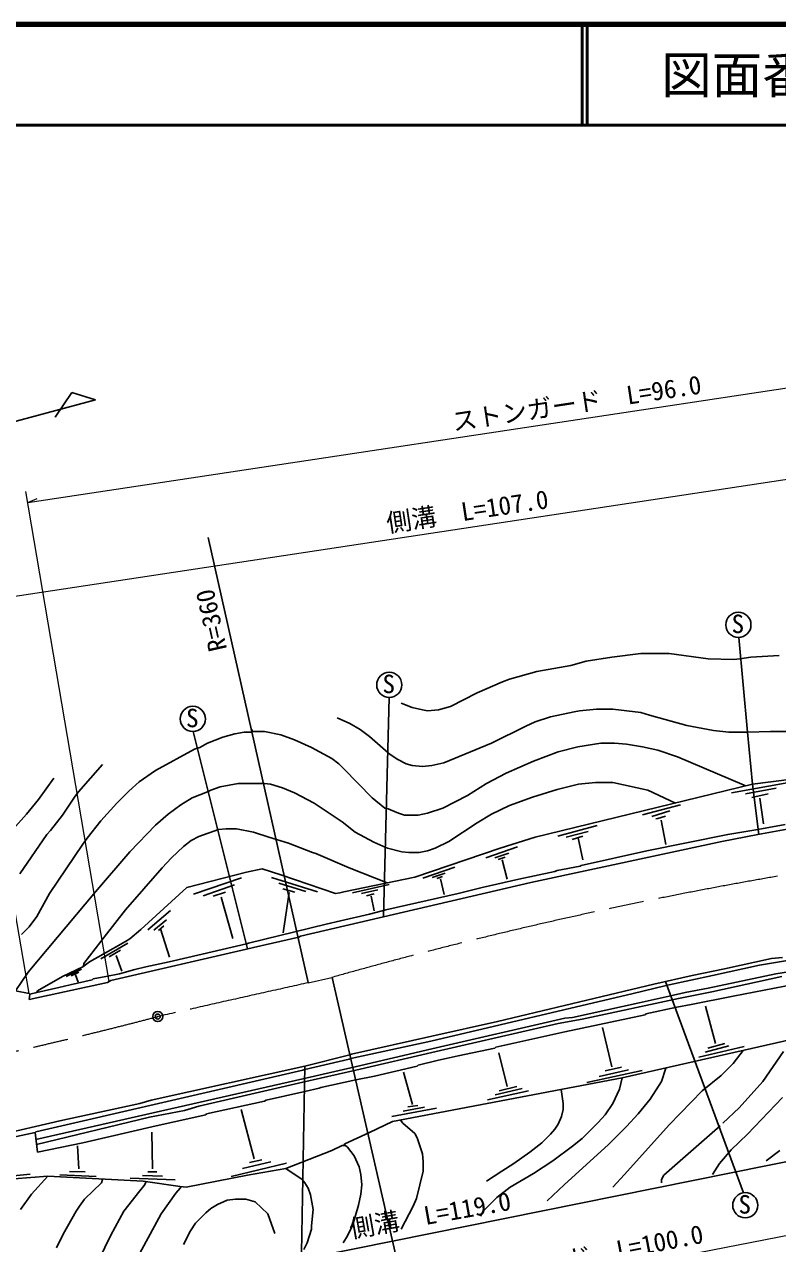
# Model space of a CAD drawing. Units: millimetres, scale not verified. Extents: x 40000 to 680000, y 20000 to 380000.
# Drawn here: x 453416 to 528157, y 259094 to 380000 of the extents above; entities that cross this region are included whole.
import ezdxf
from ezdxf.enums import TextEntityAlignment as Align

# ---------------------------------------------------------------- set-up
doc = ezdxf.new("R2010")
doc.units = ezdxf.units.MM
doc.header["$LTSCALE"] = 1000
doc.header["$PDMODE"] = 32
doc.header["$PDSIZE"] = 500
doc.linetypes.add('CHAIN', pattern=[18.5, 12, -1.5, 3.5, -1.5])
for name, color, linetype, lineweight in [('M-BGD', 7, 'Continuous', 25), ('M-BMK', 2, 'CHAIN', 13), ('M-BMK-SRVR', 3, 'Continuous', 25), ('M-STR-HTXT', 7, 'Continuous', 13), ('M-TTL', 2, 'Continuous', 140), ('M-TTL-LINE', 7, 'Continuous', 50)]:
    doc.layers.add(name, color=color, linetype=linetype, lineweight=lineweight)
doc.layers.add('M-TTL-TXT', color=7, linetype='Continuous')
doc.styles.add('ＭＳ ゴシック', font='')
doc.styles.get('ＭＳ ゴシック').set_extended_font_data('MS Gothic')

msp = doc.modelspace()

# ---------------------------------------------------------------- linework, layer by layer
at = {"layer": 'M-BGD'}
for p, q in [((456473, 341035), (458115, 343507)), ((458115, 343507), (460489, 342785)), ((450834, 340205), (460489, 342785)), ((481568, 285002), (471662, 329114)), ((525171, 309810), (524295, 319210)), ((507645, 316414), (509169, 316837)), ((509169, 316837), (511709, 317260)), ((511709, 317260), (514588, 317599)), ((514588, 317599), (517382, 317599)), ((517382, 317599), (521277, 317091)), ((521277, 317091), (523817, 317006)), ((523817, 317006), (524409, 317091)), ((524409, 317091), (525510, 317260)), ((525510, 317260), (528304, 317430)), ((501549, 315059), (504259, 315821)), ((504259, 315821), (507645, 316414)), ((498332, 313704), (500872, 314805)), ((500872, 314805), (501549, 315059)), ((489062, 291501), (489615, 313252)), ((495707, 312350), (498332, 313704)), ((490797, 312688), (491897, 312265)), ((491897, 312265), (492913, 312011)), ((492913, 312011), (493421, 311926)), ((493421, 311926), (494522, 312011)), ((494522, 312011), (495707, 312350)), ((510185, 312096), (508492, 311926)), ((511794, 312096), (510185, 312096)), ((514588, 311757), (511794, 312096)), ((485717, 310656), (484447, 311249)), ((503158, 310402), (504089, 310826)), ((504089, 310826), (505613, 311334)), ((505613, 311334), (507984, 311842)), ((507984, 311842), (508492, 311926)), ((515435, 311503), (514588, 311757)), ((519160, 310487), (515435, 311503)), ((475572, 288329), (470156, 309876)), ((473101, 309302), (474287, 309640)), ((474287, 309640), (475218, 309810)), ((475218, 309810), (475895, 309810)), ((475895, 309810), (476065, 309894)), ((476065, 309894), (475980, 310064)), ((476065, 309894), (477250, 309894)), ((477250, 309894), (478859, 309556)), ((478859, 309556), (480213, 309048)), ((486733, 310064), (485717, 310656)), ((487664, 309386), (486733, 310064)), ((499771, 308709), (503158, 310402)), ((521785, 309979), (519160, 310487)), ((523309, 309810), (521785, 309979)), ((525171, 309810), (523309, 309810)), ((527457, 309894), (525171, 309810)), ((525679, 304645), (525171, 309810)), ((531352, 309894), (527457, 309894)), ((470815, 308286), (471577, 308709)), ((471577, 308709), (473101, 309302)), ((480213, 309048), (481907, 308286)), ((489527, 307778), (487664, 309386)), ((495030, 306762), (499771, 308709)), ((506375, 307862), (508323, 308370)), ((508323, 308370), (510609, 308709)), ((510609, 308709), (511963, 308709)), ((511963, 308709), (513149, 308624)), ((513149, 308624), (514757, 308370)), ((514757, 308370), (516281, 308032)), ((466413, 306000), (470307, 308116)), ((470307, 308116), (470815, 308286)), ((481907, 308286), (483939, 307185)), ((483939, 307185), (484616, 306677)), ((489696, 307608), (489527, 307778)), ((490458, 307100), (489696, 307608)), ((491305, 306677), (490458, 307100)), ((503920, 306931), (506375, 307862)), ((516281, 308032), (518229, 307354)), ((518229, 307354), (524833, 304560)), ((461163, 306592), (458793, 303883)), ((464804, 304899), (466413, 306000)), ((484616, 306677), (485124, 306169)), ((485124, 306169), (487918, 303290)), ((491897, 306508), (491305, 306677)), ((492913, 306423), (491897, 306508)), ((492913, 306423), (493845, 306508)), ((493845, 306508), (495030, 306762)), ((501211, 305746), (503920, 306931)), ((456337, 305238), (454813, 303121)), ((463788, 303968), (464804, 304899)), ((474625, 304730), (472847, 304391)), ((476827, 304730), (474625, 304730)), ((477250, 304730), (476827, 304730)), ((477843, 304645), (477250, 304730)), ((497401, 303544), (499263, 304730)), ((499263, 304730), (501211, 305746)), ((510101, 304814), (508407, 304645)), ((510101, 304814), (511794, 304814)), ((511794, 304814), (515265, 304052)), ((523586, 303811), (529256, 304812)), ((525679, 304645), (529574, 305153)), ((458793, 303883), (458454, 303460)), ((462603, 302782), (463788, 303968)), ((471577, 303883), (470053, 303290)), ((471916, 304052), (471577, 303883)), ((472847, 304391), (471916, 304052)), ((479028, 304306), (477843, 304645)), ((480213, 303798), (479028, 304306)), ((482161, 302782), (480213, 303798)), ((494945, 302274), (497401, 303544)), ((506291, 304137), (503835, 303375)), ((504089, 299396), (525679, 304645)), ((508407, 304645), (506291, 304137)), ((518017, 302782), (515265, 304052)), ((524833, 304560), (524992, 304478)), ((524956, 303688), (528010, 304267)), ((525605, 303337), (527202, 303706)), ((526278, 299666), (525679, 304645)), ((454813, 303121), (453628, 301682)), ((457184, 301597), (458454, 303460)), ((460994, 301004), (462603, 302782)), ((468953, 302613), (467683, 301682)), ((470053, 303290), (468953, 302613)), ((484955, 300920), (482161, 302782)), ((487918, 303290), (489188, 302274)), ((489188, 302274), (489357, 302274)), ((489357, 302274), (490543, 301766)), ((493421, 301766), (494945, 302274)), ((501549, 302528), (499771, 301682)), ((503835, 303375), (501549, 302528)), ((514735, 301614), (518527, 302614)), ((526377, 303267), (526764, 300722)), ((453628, 301682), (452273, 300158)), ((455999, 300073), (457184, 301597)), ((467683, 301682), (466413, 300581)), ((490543, 301766), (491135, 301597)), ((491135, 301597), (492490, 301597)), ((492490, 301597), (493421, 301766)), ((499771, 301682), (498332, 300835)), ((515665, 301456), (517473, 302018)), ((516069, 301210), (516280, 301263)), ((516280, 301263), (517035, 301491)), ((516613, 301087), (517052, 298683)), ((526187, 299650), (534908, 301258)), ((455999, 300073), (455660, 299650)), ((459639, 299311), (460994, 301004)), ((466413, 300581), (463873, 297956)), ((472678, 300158), (470731, 299480)), ((473440, 300242), (472678, 300158)), ((474456, 300242), (473440, 300242)), ((476149, 299904), (474456, 300242)), ((477673, 299396), (476149, 299904)), ((486225, 299904), (484955, 300920)), ((488087, 298888), (486225, 299904)), ((498332, 300835), (495538, 298972)), ((506345, 299490), (510241, 300561)), ((507187, 299402), (509346, 299946)), ((523224, 299650), (526187, 300158)), ((526187, 300158), (528897, 300666)), ((455660, 299650), (452951, 295755)), ((455914, 293808), (459216, 298718)), ((459216, 298718), (459639, 299311)), ((469969, 299057), (469207, 298464)), ((470731, 299480), (469969, 299057)), ((479621, 298803), (477673, 299396)), ((481991, 297872), (479621, 298803)), ((489273, 298380), (488087, 298888)), ((495538, 298972), (494183, 298295)), ((500618, 298295), (504089, 299396)), ((503666, 294908), (522631, 298972)), ((507784, 299174), (508820, 299490)), ((508351, 299347), (508837, 297138)), ((515181, 298041), (523224, 299650)), ((522631, 298972), (526187, 299650)), ((463873, 297956), (460486, 293977)), ((469207, 298464), (468021, 297364)), ((482330, 297787), (481991, 297872)), ((485632, 296348), (482330, 297787)), ((489442, 298295), (489273, 298380)), ((490881, 297956), (489442, 298295)), ((491559, 297872), (490881, 297956)), ((492575, 297872), (491559, 297872)), ((492169, 295445), (500618, 298295)), ((493421, 298041), (492575, 297872)), ((494183, 298295), (493421, 298041)), ((499203, 297340), (502351, 298440)), ((500104, 297340), (501474, 297820)), ((508661, 296602), (515181, 298041)), ((467090, 296348), (463449, 292199)), ((468021, 297364), (467090, 296348)), ((475472, 295924), (476996, 296263)), ((476996, 296263), (478859, 295670)), ((489409, 294870), (485632, 296348)), ((492965, 295349), (496125, 296437)), ((500432, 297176), (501111, 297410)), ((500818, 297152), (501333, 295233)), ((506291, 296094), (508577, 296517)), ((508577, 296517), (508661, 296602)), ((469545, 294400), (475472, 295924)), ((470187, 293754), (474962, 295351)), ((477944, 295403), (482507, 293975)), ((484277, 293808), (478859, 295670)), ((492169, 295445), (485124, 293977)), ((493889, 295384), (495177, 295829)), ((494346, 295291), (494908, 295501)), ((494720, 295256), (495071, 293699)), ((498840, 294400), (502481, 295247)), ((502481, 295247), (506037, 296009)), ((506037, 296009), (506291, 296094)), ((453797, 286018), (460486, 293977)), ((454644, 291522), (455914, 293808)), ((464973, 290252), (469545, 294400)), ((471164, 293590), (474266, 294667)), ((472136, 293543), (473376, 293941)), ((478669, 294830), (481337, 294022)), ((479067, 294291), (480261, 293952)), ((479699, 293917), (479095, 289907)), ((480806, 289574), (503666, 294908)), ((484701, 293892), (484277, 293808)), ((485124, 293977), (484701, 293892)), ((485979, 293875), (489602, 294698)), ((486856, 293801), (488502, 294191)), ((489273, 292199), (496469, 293808)), ((496469, 293808), (498840, 294400)), ((472932, 293461), (474090, 289354)), ((487363, 293591), (488128, 293778)), ((487824, 293536), (488128, 292093)), ((453882, 290506), (454644, 291522)), ((463449, 292199), (461333, 289490)), ((465659, 290208), (467905, 292121)), ((484785, 291098), (487664, 291776)), ((487664, 291776), (489273, 292199)), ((453120, 289744), (453882, 290506)), ((463873, 289320), (464973, 290252)), ((466255, 290173), (467519, 291191)), ((466712, 290156), (467256, 290594)), ((466918, 290322), (467818, 287505)), ((475641, 288897), (483346, 290760)), ((483346, 290760), (484785, 291098)), ((459301, 286865), (460994, 289066)), ((460994, 289066), (461333, 289490)), ((461248, 287796), (463449, 289066)), ((463449, 289066), (463873, 289320)), ((476149, 288474), (480637, 289490)), ((480637, 289490), (480806, 289574)), ((527965, 285849), (551841, 289490)), ((461248, 287796), (459893, 287034)), ((461003, 287326), (463679, 288894)), ((461838, 287544), (462953, 288192)), ((462010, 285172), (475472, 288304)), ((469630, 287458), (475472, 288812)), ((475472, 288812), (475641, 288897)), ((475472, 288304), (476149, 288474)), ((526357, 286696), (534231, 288050)), ((459893, 287034), (459216, 286526)), ((459216, 286526), (459301, 286696)), ((459301, 286696), (459301, 286865)), ((462516, 287677), (463078, 286125)), ((465481, 286526), (467767, 287034)), ((467767, 287034), (469630, 287458)), ((521700, 285680), (526357, 286696)), ((522885, 286357), (527542, 287373)), ((527542, 287373), (528643, 287458)), ((452527, 284156), (453797, 286018)), ((457184, 285595), (454729, 284156)), ((457184, 285595), (459216, 286526)), ((457549, 285596), (459088, 286307)), ((458055, 285638), (458804, 286002)), ((458475, 285745), (458742, 285020)), ((460147, 285256), (460232, 285341)), ((460232, 285341), (461502, 285595)), ((461502, 285595), (462857, 285849)), ((462857, 285849), (464381, 286272)), ((464381, 286272), (465481, 286526)), ((493488, 243956), (483958, 285498)), ((515858, 284833), (519668, 285680)), ((517382, 284748), (521700, 285680)), ((519668, 285680), (522885, 286357)), ((521277, 284410), (527965, 285849)), ((521615, 284071), (528558, 285595)), ((453882, 283902), (452527, 284156)), ((453882, 283309), (461671, 285002)), ((456845, 284494), (454644, 283986)), ((454729, 284156), (454644, 283986)), ((456845, 284494), (457946, 284748)), ((457946, 284748), (460147, 285256)), ((461671, 285002), (461841, 285087)), ((461841, 285087), (462010, 285172)), ((515858, 284833), (500364, 281108)), ((513826, 283902), (516959, 284664)), ((516959, 284664), (517382, 284748)), ((524775, 264135), (517043, 285096)), ((518991, 283986), (521277, 284410)), ((523732, 283648), (529913, 284833)), ((453967, 283817), (453882, 283902)), ((453967, 283817), (453882, 283902)), ((453882, 283309), (453967, 283817)), ((454644, 283986), (453967, 283817)), ((493760, 279160), (513826, 283902)), ((507815, 281531), (514419, 282970)), ((508746, 281362), (518313, 283394)), ((514419, 282970), (517382, 283648)), ((517382, 283648), (518991, 283986)), ((518313, 283394), (521615, 284071)), ((519583, 282801), (523732, 283648)), ((507053, 280092), (515011, 281785)), ((515011, 281785), (515096, 281870)), ((515096, 281870), (518144, 282547)), ((518144, 282547), (519583, 282801)), ((521988, 278934), (520992, 282650)), ((493845, 278398), (507053, 281446)), ((500364, 281108), (493845, 279668)), ((494268, 278144), (506375, 280938)), ((506375, 280938), (508746, 281362)), ((507053, 281446), (507815, 281531)), ((511720, 276610), (510765, 280518)), ((493845, 279668), (485886, 277890)), ((500195, 278568), (507053, 280092)), ((512725, 275520), (529489, 279330)), ((485801, 277467), (493760, 279160)), ((486225, 276620), (493845, 278398)), ((486309, 276282), (494268, 278144)), ((496469, 277721), (500110, 278483)), ((500110, 278483), (500195, 278568)), ((520338, 277599), (524849, 278635)), ((520970, 278091), (523322, 278723)), ((521233, 278477), (522918, 278934)), ((523732, 276959), (524722, 278246)), ((528727, 278144), (526695, 275181)), ((485717, 277806), (481229, 276705)), ((481229, 276366), (485632, 277382)), ((485632, 277382), (485801, 277467)), ((485886, 277890), (485717, 277806)), ((492490, 276790), (494522, 277298)), ((494522, 277298), (495284, 277467)), ((495284, 277467), (496469, 277721)), ((501305, 274672), (500481, 278028)), ((522547, 275774), (523732, 276959)), ((454559, 270186), (481060, 276282)), ((481229, 276705), (465989, 273318)), ((480850, 254804), (481229, 276705)), ((481060, 275435), (486225, 276620)), ((481060, 276282), (481229, 276366)), ((481060, 275096), (486309, 276282)), ((486309, 275350), (488172, 275689)), ((488172, 275689), (492405, 276705)), ((491938, 272896), (491048, 276090)), ((492405, 276705), (492490, 276790)), ((509217, 275066), (514705, 276265)), ((510457, 275651), (513367, 276337)), ((511050, 276228), (512672, 276579)), ((517078, 276509), (516620, 275181)), ((520684, 274250), (522547, 275774)), ((454559, 269424), (481060, 275435)), ((470731, 272726), (481060, 275096)), ((481229, 274165), (482669, 274504)), ((482669, 274504), (482838, 274588)), ((482838, 274588), (486309, 275350)), ((489950, 271202), (512725, 275520)), ((500127, 273838), (502795, 274470)), ((500515, 274259), (502273, 274672)), ((512471, 274419), (512725, 275520)), ((516620, 275181), (515519, 273403)), ((526695, 275181), (524325, 272556)), ((465989, 273318), (464889, 272980)), ((477250, 273234), (477419, 273318)), ((477419, 273318), (481229, 274165)), ((499357, 273337), (503438, 274259)), ((506883, 272980), (506665, 274371)), ((511794, 272980), (512471, 274419)), ((515519, 273403), (514334, 271964)), ((517382, 270863), (520684, 274250)), ((525171, 269932), (528643, 273572)), ((443819, 250068), (558935, 273232)), ((464889, 272980), (456930, 271286)), ((465820, 271625), (469291, 272302)), ((469291, 272302), (470731, 272726)), ((471493, 271964), (477250, 273234)), ((476215, 267501), (474938, 272397)), ((489870, 271689), (494294, 272532)), ((490995, 272230), (493124, 272620)), ((491478, 272667), (492469, 272807)), ((506714, 271710), (506883, 272387)), ((506883, 272387), (506883, 272980)), ((511032, 271879), (511794, 272980)), ((524325, 272556), (522716, 271032)), ((456930, 271286), (440759, 267476)), ((454623, 268916), (465820, 271625)), ((466497, 270778), (471408, 271879)), ((471408, 271879), (471493, 271964)), ((487664, 270101), (489950, 271202)), ((490966, 271032), (490721, 271348)), ((492151, 270016), (490966, 271032)), ((506037, 270440), (506375, 270948)), ((506375, 270948), (506714, 271710)), ((508746, 269508), (510355, 271117)), ((510355, 271117), (511032, 271879)), ((512979, 265952), (517382, 270863)), ((514334, 271964), (513149, 270694)), ((451257, 269424), (454475, 270101)), ((454475, 270101), (454559, 270186)), ((454475, 270101), (454718, 268152)), ((459216, 269085), (466497, 270778)), ((466113, 266518), (466078, 270134)), ((487664, 270101), (485209, 269000)), ((492405, 269593), (492151, 270016)), ((504767, 269085), (505613, 269932)), ((505613, 269932), (506037, 270440)), ((513149, 270694), (511371, 268916)), ((522462, 270778), (518483, 267307)), ((523563, 268408), (525171, 269932)), ((454718, 268152), (459216, 269085)), ((458820, 266502), (458680, 268780)), ((484955, 268831), (483939, 268323)), ((485124, 268831), (484955, 268831)), ((485209, 269000), (485124, 268831)), ((485293, 268831), (485124, 268831)), ((485463, 268662), (485293, 268831)), ((486140, 267815), (485463, 268662)), ((492913, 267984), (492405, 269593)), ((503581, 268154), (504767, 269085)), ((505867, 267307), (507815, 268746)), ((511371, 268916), (506968, 264936)), ((507815, 268746), (508746, 269508)), ((475056, 266530), (477876, 267208)), ((475747, 267150), (476964, 267407)), ((483939, 268323), (479367, 266545)), ((486648, 266714), (486140, 267815)), ((492998, 267222), (492913, 267984)), ((492998, 266291), (492998, 267222)), ((501973, 267053), (503581, 268154)), ((503920, 266037), (505867, 267307)), ((516874, 265868), (518483, 267307)), ((522377, 267053), (523563, 268408)), ((527034, 267307), (528389, 268323)), ((457908, 266245), (459444, 266206)), ((465656, 266220), (466569, 266220)), ((473944, 265757), (479433, 267080)), ((479367, 266545), (475557, 265868)), ((480975, 265444), (479367, 266545)), ((486817, 265952), (486648, 266714)), ((492321, 263582), (492998, 266291)), ((499263, 265275), (500787, 266291)), ((500787, 266291), (501973, 267053)), ((501634, 264682), (503920, 266037)), ((521700, 265952), (522377, 267053)), ((447363, 265106), (455745, 265783)), ((450613, 265661), (454007, 265966)), ((454136, 264005), (455745, 265783)), ((465193, 265275), (455745, 265783)), ((456948, 265925), (460537, 265761)), ((459385, 263497), (461079, 265106)), ((461079, 265106), (461163, 265444)), ((463901, 265588), (468377, 265412)), ((464889, 264344), (465312, 264852)), ((465130, 265851), (467113, 265798)), ((468868, 264767), (465193, 265275)), ((465312, 264852), (465502, 265232)), ((475557, 265868), (469461, 264682)), ((481229, 265106), (480975, 265444)), ((481568, 264598), (481229, 265106)), ((486902, 264936), (486817, 265952)), ((486817, 264005), (486902, 264936)), ((505275, 263328), (506968, 264936)), ((511794, 264682), (512979, 265952)), ((516620, 265444), (516874, 265868)), ((516620, 265106), (516620, 265444)), ((453035, 262481), (454136, 264005)), ((463280, 262312), (464889, 264344)), ((467005, 262058), (468445, 264090)), ((468445, 264090), (468868, 264598)), ((469461, 264682), (468868, 264767)), ((468868, 264598), (468973, 264752)), ((481822, 263920), (481568, 264598)), ((482076, 262481), (481822, 263920)), ((486563, 262904), (486817, 264005)), ((491982, 262820), (492321, 263582)), ((498925, 262312), (500279, 263666)), ((500279, 263666), (501634, 264682)), ((525256, 264090), (525087, 264174)), ((458539, 262312), (458877, 262820)), ((458877, 262820), (459385, 263497)), ((471408, 262142), (471916, 262566)), ((471916, 262566), (472593, 262989)), ((472593, 262989), (473525, 263412)), ((473525, 263412), (474371, 263497)), ((474371, 263497), (475387, 263497)), ((476319, 263243), (475387, 263497)), ((477589, 262058), (476319, 263243)), ((481907, 260872), (482076, 262481)), ((485971, 260872), (486563, 262904)), ((490797, 260534), (491982, 262820)), ((457269, 260026), (458539, 262312)), ((462010, 259941), (463280, 262312)), ((465905, 260026), (467005, 262058)), ((470392, 261126), (471408, 262142)), ((478266, 260110), (477589, 262058)), ((498671, 261804), (498925, 262312)), ((456591, 258671), (457269, 260026)), ((464889, 258163), (465905, 260026)), ((469207, 259010), (469884, 260364)), ((469884, 260364), (470392, 261126)), ((481483, 259179), (481907, 260534)), ((481907, 260534), (481907, 260872)), ((485378, 259687), (485971, 260872)), ((460063, 255962), (462010, 259941)), ((481145, 258502), (481483, 259179)), ((485039, 259179), (485378, 259687))]:
    msp.add_line(p, q, dxfattribs=at)
for centre in [(524264, 320460), (489624, 314502), (470134, 311126), (524947, 262897)]:
    msp.add_circle(centre, 1250, dxfattribs=at)
at = {"layer": 'M-BMK'}
msp.add_line((481588, 284963), (483916, 285486), dxfattribs=at)
for centre, radius, start, end in [((601676, -130893), 432711, 94.88667, 105.79207), ((969442, -1924042), 2262234, 102.45375, 102.84143), ((364879, 668644), 400190, 270.38601, 284.73284)]:
    msp.add_arc(centre, radius, start, end, dxfattribs=at)
at = {"layer": 'M-BMK-SRVR'}
msp.add_circle((466652, 281612), 500, dxfattribs=at)
msp.add_point((466652, 281612), dxfattribs=at)
at = {"layer": 'M-STR-HTXT'}
for p, q in [((453751, 332575), (549473, 347041)), ((447237, 322516), (554465, 338721)), ((461841, 285087), (453562, 333686)), ((453751, 332575), (454700, 332990)), ((453882, 283902), (446815, 324967)), ((459446, 246416), (556850, 265301))]:
    msp.add_line(p, q, dxfattribs=at)
at = {"layer": 'M-TTL'}
msp.add_line((680000, 380000), (40000, 380000), dxfattribs=at)
at = {"layer": 'M-TTL-LINE'}
for p, q in [((508747, 380000), (508747, 370000)), ((509247, 380000), (509247, 370000)), ((40000, 370000), (680000, 370000))]:
    msp.add_line(p, q, dxfattribs=at)

# ---------------------------------------------------------------- texts
at = {"layer": 'M-BGD', "style": 'ＭＳ ゴシック'}
msp.add_text('R=360', height=1833, rotation=102.657, dxfattribs=at).set_placement((474066, 318174), align=Align.BOTTOM_LEFT)
for p in [(523585, 319086), (488946, 313129), (469455, 309752), (524268, 261523)]:
    msp.add_text('S', height=1833, dxfattribs=at).set_placement(p, align=Align.BOTTOM_LEFT)
at = {"layer": 'M-STR-HTXT', "style": 'ＭＳ ゴシック'}
for s, rotation, p in [('ストンガード\u3000L=96.0', 8.594, (496078, 339133)), ('側溝\u3000L=107.0', 8.594, (489563, 329074)), ('側溝\u3000L=119.0', 10.036, (485935, 259090)), ('ストンガード\u3000L=100.0', 10.973, (495269, 253662))]:
    msp.add_text(s, height=1833, rotation=rotation, dxfattribs=at).set_placement(p, align=Align.BOTTOM_LEFT)
at = {"layer": 'M-TTL-TXT', "style": 'ＭＳ ゴシック'}
msp.add_text('図面番号', height=3666, dxfattribs=at).set_placement((526622, 375000), align=Align.MIDDLE_CENTER)

doc.saveas('drawing.dxf')
